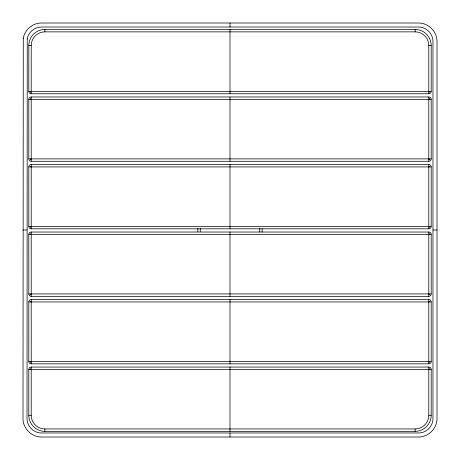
<?xml version="1.0" encoding="UTF-8"?>
<svg xmlns="http://www.w3.org/2000/svg" width="460" height="460" viewBox="0 0 460 460"><rect width="100%" height="100%" fill="white"/><g stroke="black" fill="none" stroke-linecap="round" stroke-linejoin="round"><path stroke-width="0.69" d="M30.866 92.207L31.217 91.35L30.567 92.006M30.866 159.729L31.217 158.878L30.567 159.528M30.866 227.257L31.217 226.406L30.567 227.056M30.866 294.785L31.217 293.928L30.567 294.584M30.866 362.279L31.217 361.428L30.567 362.083M429.433 98.739L428.783 99.389L429.634 99.038M429.433 166.261L428.783 166.917L429.634 166.566M429.433 233.789L428.783 234.445L429.634 234.088M429.433 301.288L428.783 301.938L429.634 301.587M429.433 368.816L428.783 369.466L429.634 369.115M44.884 29.451L415.115 29.451A16.077 16.077 0 0 1 431.192 45.529L431.192 91.35A2.409 2.409 0 0 1 428.783 93.765L31.217 93.765A2.409 2.409 0 0 1 28.807 91.35L28.807 45.529A16.077 16.077 0 0 1 44.884 29.451L44.884 31.866A13.668 13.668 0 0 0 31.217 45.529L31.217 93.765M44.884 31.866L415.115 31.866A13.668 13.668 0 0 1 428.783 45.529L428.783 93.765M28.807 45.529L31.217 45.529M428.783 45.529L431.192 45.529M28.807 91.35L431.192 91.35M31.217 96.979L428.783 96.979A2.409 2.409 0 0 1 431.192 99.389L431.192 158.878A2.409 2.409 0 0 1 428.783 161.287L31.217 161.287A2.409 2.409 0 0 1 28.807 158.878L28.807 99.389A2.409 2.409 0 0 1 31.217 96.979L31.217 161.287M28.807 99.389L431.192 99.389M28.807 158.878L431.192 158.878M31.217 164.507L428.783 164.507A2.409 2.409 0 0 1 431.192 166.917L431.192 226.406A2.409 2.409 0 0 1 428.783 228.815L31.217 228.815A2.409 2.409 0 0 1 28.807 226.406L28.807 166.917A2.409 2.409 0 0 1 31.217 164.507L31.217 228.815M28.807 166.917L431.192 166.917M28.807 226.406L431.192 226.406M23 230L27.019 230M432.981 230L437 230M31.217 232.03L428.783 232.03A2.409 2.409 0 0 1 431.192 234.445L431.192 293.928A2.409 2.409 0 0 1 428.783 296.343L31.217 296.343A2.409 2.409 0 0 1 28.807 293.928L28.807 234.445A2.409 2.409 0 0 1 31.217 232.03L31.217 296.343M28.807 234.445L431.192 234.445M28.807 293.928L431.192 293.928M31.217 299.529L428.783 299.529A2.409 2.409 0 0 1 431.192 301.938L431.192 361.428A2.409 2.409 0 0 1 428.783 363.837L31.217 363.837A2.409 2.409 0 0 1 28.807 361.428L28.807 301.938A2.409 2.409 0 0 1 31.217 299.529L31.217 363.837M28.807 301.938L431.192 301.938M28.807 361.428L431.192 361.428M31.217 367.057L428.783 367.057A2.409 2.409 0 0 1 431.192 369.466L431.192 415.288A16.077 16.077 0 0 1 415.115 431.365L44.884 431.365A16.077 16.077 0 0 1 28.807 415.288L28.807 369.466A2.409 2.409 0 0 1 31.217 367.057L31.217 415.288A13.662 13.662 0 0 0 44.884 428.95L415.115 428.956A13.662 13.662 0 0 0 428.783 415.288L431.192 415.288M28.807 369.466L431.192 369.466M28.807 415.288L31.217 415.288M30.366 99.038L31.217 99.389L30.567 98.739M30.366 166.566L31.217 166.917L30.567 166.261M30.366 234.088L31.217 234.445L30.567 233.789M30.366 301.587L31.217 301.938L30.567 301.288M30.366 369.115L31.217 369.466L30.567 368.816M429.433 92.006L428.783 91.35L429.134 92.207M429.433 159.528L428.783 158.878L429.134 159.729M429.433 227.056L428.783 226.406L429.134 227.257M429.433 294.584L428.783 293.928L429.134 294.785M429.433 362.083L428.783 361.428L429.134 362.279M428.783 96.979L428.783 161.287M428.783 164.507L428.783 228.815M428.783 232.03L428.783 296.343M428.783 299.529L428.783 363.837M428.783 367.057L428.783 415.288M415.115 29.451L415.115 31.866M415.115 428.956L415.115 431.365M230 23L230 27.019M230 29.451L230 93.765M230 96.979L230 161.287M230 164.507L230 228.815M230 232.03L230 296.343M230 299.529L230 363.837M230 367.057L230 431.365M230 432.981L230 437M44.884 428.956L44.884 431.365M262.125 228.631A32.154 32.154 0 0 1 262.091 232.053M197.892 231.713A32.154 32.154 0 0 1 197.892 228.286M259.681 228.102A29.745 29.745 0 0 1 259.681 231.897M200.295 231.581A29.745 29.745 0 0 1 200.295 228.419M23.282 38.278L23 418.508C22.828 428.398 31.602 437.172 41.492 437L418.508 437C428.398 437.172 437.172 428.398 437 418.508L437 41.492C437.172 31.602 428.398 22.828 418.508 23L41.492 23C32.763 22.908 24.708 29.67 23.282 38.278M27.238 38.979L27.019 418.508C26.887 426.247 33.752 433.113 41.492 432.981L418.508 432.981C426.247 433.113 433.113 426.247 432.981 418.508L432.981 41.492C433.113 33.752 426.247 26.887 418.508 27.019L41.492 27.019C34.661 26.95 28.359 32.24 27.238 38.979"/></g></svg>
